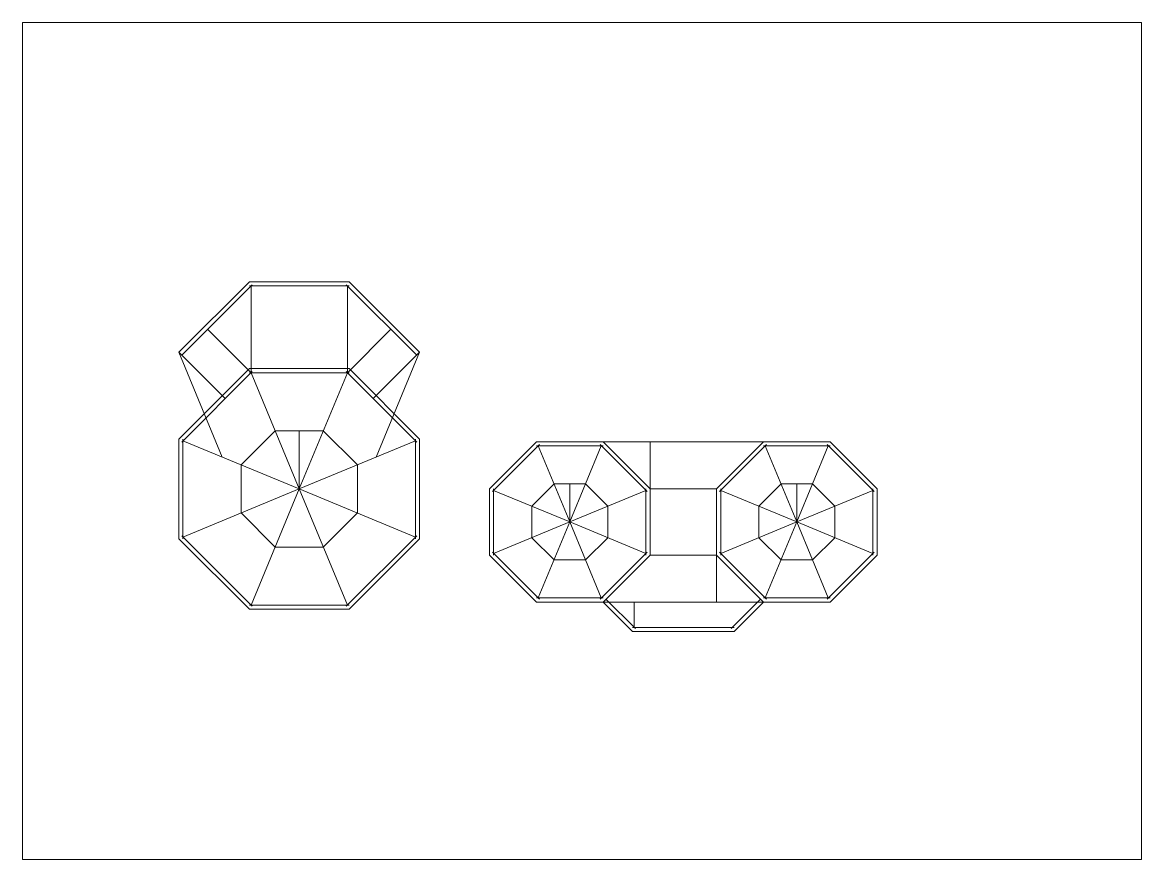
# Paper-space layout '8.5x11' of a CAD drawing. Header units: inches. Extents: x 0 to 10.6, y 0 to 7.9.
# The model-space entities are those that its viewports show. They can reach past a viewport. Long polylines and large blocks are cut down to what shows.
import ezdxf

# ---------------------------------------------------------------- set-up
doc = ezdxf.new("R2010")
doc.units = ezdxf.units.IN
doc.header["$LTSCALE"] = 0.5
doc.header["$MEASUREMENT"] = 0
doc.linetypes.add('CENTER', pattern=[2, 1.25, -0.25, 0.25, -0.25])
doc.layers.add('GRID', color=1, linetype='CENTER', lineweight=20)
doc.layers.add('WINDOWS', color=5, linetype='CONTINUOUS', lineweight=30)

msp = doc.modelspace()

# ---------------------------------------------------------------- linework, layer by layer
at = {"layer": 'GRID'}
for p, q in [((14880.63631, 3290.06124), (14778.81293, 3188.23786)), ((14884.87895, 3285.8186), (14783.05557, 3183.99522)), ((15024.63631, 3290.06124), (14880.63631, 3290.06124)), ((15024.63631, 3284.06124), (14880.63631, 3284.06124)), ((15122.21704, 3183.99522), (15020.39367, 3285.8186)), ((15126.45968, 3188.23786), (15024.63631, 3290.06124)), ((14841.52795, 3036.82295), (14778.81293, 3188.23041)), ((15063.74466, 3036.82295), (15126.45968, 3188.23041)), ((14880.63631, 3164.62374), (14778.81293, 3062.80036)), ((14884.87895, 3160.3811), (14783.05557, 3058.55772)), ((15024.63631, 3164.62374), (14880.63631, 3164.62374)), ((15024.63631, 3158.62374), (14880.63631, 3158.62374)), ((14883.12159, 3158.62374), (14952.63631, 2990.80036)), ((14952.63631, 2990.80036), (15022.15103, 3158.62374)), ((15122.21704, 3058.55772), (15020.39367, 3160.3811)), ((15126.45968, 3062.80036), (15024.63631, 3164.62374)), ((14868.72462, 3025.55772), (14917.87895, 3074.71205)), ((14917.87895, 3074.71205), (14987.39367, 3074.71205)), ((14952.63631, 2990.80036), (14952.63631, 3074.71205)), ((14987.39367, 3074.71205), (15036.548, 3025.55772)), ((14778.81293, 3062.80036), (14778.81293, 2918.80036)), ((14784.81293, 3062.80036), (14784.81293, 2918.80036)), ((14784.81293, 3060.31508), (14952.63631, 2990.80036)), ((15120.45968, 3060.31508), (14952.63631, 2990.80036)), ((15120.45968, 2918.80036), (15120.45968, 3062.80036)), ((15126.45968, 2918.80036), (15126.45968, 3062.80036)), ((15295.25411, 3058.99855), (15227.37185, 2991.1163)), ((15299.49675, 3054.75591), (15231.6145, 2986.87366)), ((15391.25411, 3058.99855), (15295.25411, 3058.99855)), ((15454.89372, 2986.87366), (15387.01147, 3054.75591)), ((15459.13636, 2991.1163), (15391.25411, 3058.99855)), ((15391.25411, 3058.99855), (15623.01861, 3058.99855)), ((15459.13636, 2991.1163), (15459.13636, 3058.99855)), ((15623.01861, 3058.99855), (15555.13636, 2991.1163)), ((15627.26125, 3054.75591), (15559.379, 2986.87366)), ((15719.01861, 3058.99855), (15623.01861, 3058.99855)), ((15782.65822, 2986.87366), (15714.77597, 3054.75591)), ((15786.90086, 2991.1163), (15719.01861, 3058.99855)), ((15391.25411, 3052.99855), (15295.25411, 3052.99855)), ((15297.73939, 3052.99855), (15343.25411, 2943.1163)), ((15388.76882, 3052.99855), (15343.25411, 2943.1163)), ((15719.01861, 3052.99855), (15623.01861, 3052.99855)), ((15625.50389, 3052.99855), (15671.01861, 2943.1163)), ((15716.53333, 3052.99855), (15671.01861, 2943.1163)), ((14868.72462, 2956.04301), (14868.72462, 3025.55772)), ((15036.548, 3025.55772), (15036.548, 2956.04301)), ((14952.63631, 2990.80036), (14784.81293, 2921.28565)), ((14883.12159, 2822.97699), (14952.63631, 2990.80036)), ((14952.63631, 2990.80036), (15022.15103, 2822.97699)), ((14952.63631, 2990.80036), (15120.45968, 2921.28565)), ((15227.37185, 2991.1163), (15227.37185, 2895.1163)), ((15233.37185, 2991.1163), (15233.37185, 2895.1163)), ((15288.31298, 2965.87366), (15320.49675, 2998.05742)), ((15320.49675, 2998.05742), (15366.01147, 2998.05742)), ((15343.25411, 2943.1163), (15343.25411, 2998.05742)), ((15366.01147, 2998.05742), (15398.19523, 2965.87366)), ((15453.13636, 2895.1163), (15453.13636, 2991.1163)), ((15459.13636, 2895.1163), (15459.13636, 2991.1163)), ((15459.13636, 2991.1163), (15555.13636, 2991.1163)), ((15459.13636, 2895.1163), (15459.13636, 2991.1163)), ((15555.13636, 2991.1163), (15555.13636, 2895.1163)), ((15555.13636, 2991.1163), (15555.13636, 2895.1163)), ((15561.13636, 2991.1163), (15561.13636, 2895.1163)), ((15616.07748, 2965.87366), (15648.26125, 2998.05742)), ((15648.26125, 2998.05742), (15693.77597, 2998.05742)), ((15671.01861, 2943.1163), (15671.01861, 2998.05742)), ((15693.77597, 2998.05742), (15725.95973, 2965.87366)), ((15780.90086, 2895.1163), (15780.90086, 2991.1163)), ((15786.90086, 2895.1163), (15786.90086, 2991.1163)), ((15786.90086, 2895.1163), (15786.90086, 2991.1163)), ((15233.37185, 2988.63102), (15343.25411, 2943.1163)), ((15453.13636, 2988.63102), (15343.25411, 2943.1163)), ((15561.13636, 2988.63102), (15671.01861, 2943.1163)), ((15780.90086, 2988.63102), (15671.01861, 2943.1163)), ((15288.31298, 2920.35894), (15288.31298, 2965.87366)), ((15398.19523, 2965.87366), (15398.19523, 2920.35894)), ((15616.07748, 2920.35894), (15616.07748, 2965.87366)), ((15725.95973, 2965.87366), (15725.95973, 2920.35894)), ((14917.87895, 2906.88868), (14868.72462, 2956.04301)), ((15036.548, 2956.04301), (14987.39367, 2906.88868)), ((15343.25411, 2943.1163), (15233.37185, 2897.60158)), ((15343.25411, 2943.1163), (15297.73939, 2833.23405)), ((15343.25411, 2943.1163), (15388.76882, 2833.23405)), ((15343.25411, 2943.1163), (15453.13636, 2897.60158)), ((15671.01861, 2943.1163), (15561.13636, 2897.60158)), ((15671.01861, 2943.1163), (15625.50389, 2833.23405)), ((15671.01861, 2943.1163), (15716.53333, 2833.23405)), ((15671.01861, 2943.1163), (15780.90086, 2897.60158)), ((14778.81293, 2918.80036), (14880.63631, 2816.97699)), ((14783.05557, 2923.04301), (14884.87895, 2821.21963)), ((15020.39367, 2821.21963), (15122.21704, 2923.04301)), ((15024.63631, 2816.97699), (15126.45968, 2918.80036)), ((15320.49675, 2888.17517), (15288.31298, 2920.35894)), ((15398.19523, 2920.35894), (15366.01147, 2888.17517)), ((15648.26125, 2888.17517), (15616.07748, 2920.35894)), ((15725.95973, 2920.35894), (15693.77597, 2888.17517)), ((14987.39367, 2906.88868), (14917.87895, 2906.88868)), ((15227.37185, 2895.1163), (15295.25411, 2827.23405)), ((15231.6145, 2899.35894), (15299.49675, 2831.47669)), ((15387.01147, 2831.47669), (15454.89372, 2899.35894)), ((15391.25411, 2827.23405), (15459.13636, 2895.1163)), ((15555.13636, 2895.1163), (15459.13636, 2895.1163)), ((15555.13636, 2895.1163), (15623.01861, 2827.23405)), ((15555.13636, 2895.1163), (15555.13636, 2827.23405)), ((15559.379, 2899.35894), (15627.26125, 2831.47669)), ((15714.77597, 2831.47669), (15782.65822, 2899.35894)), ((15719.01861, 2827.23405), (15786.90086, 2895.1163)), ((15366.01147, 2888.17517), (15320.49675, 2888.17517)), ((15693.77597, 2888.17517), (15648.26125, 2888.17517)), ((15295.25411, 2833.23405), (15391.25411, 2833.23405)), ((15437.92315, 2789.05028), (15395.49675, 2831.47669)), ((15576.34956, 2789.05028), (15618.77597, 2831.47669)), ((15623.01861, 2833.23405), (15719.01861, 2833.23405)), ((14880.63631, 2822.97699), (15024.63631, 2822.97699)), ((14880.63631, 2816.97699), (15024.63631, 2816.97699)), ((15295.25411, 2827.23405), (15391.25411, 2827.23405)), ((15433.68051, 2784.80764), (15391.25411, 2827.23405)), ((15391.25411, 2827.23405), (15623.01861, 2827.23405)), ((15436.16579, 2790.80764), (15436.16579, 2827.23405)), ((15580.5922, 2784.80764), (15623.01861, 2827.23405)), ((15623.01861, 2827.23405), (15719.01861, 2827.23405)), ((15433.68051, 2790.80764), (15580.5922, 2790.80764)), ((15433.68051, 2784.80764), (15580.5922, 2784.80764))]:
    msp.add_line(p, q, dxfattribs=at)
at = {"layer": 'GRID', "linetype": 'Continuous', "ltscale": 25}
for p, q in [((14883.12159, 3284.06124), (14883.12159, 3158.62374)), ((15022.15103, 3284.06124), (15022.15103, 3158.62374)), ((14883.12159, 3158.62374), (14820.40284, 3221.34249)), ((15022.15103, 3158.62374), (15084.86978, 3221.34249)), ((14778.81293, 3188.23041), (14845.77059, 3121.27275)), ((15126.45968, 3188.23786), (15059.49829, 3121.27647))]:
    msp.add_line(p, q, dxfattribs=at)

psp = doc.layouts.new('8.5x11')

# ---------------------------------------------------------------- viewports
at = {"layer": 'WINDOWS', "linetype": 'Continuous', "lineweight": 25, "ltscale": 25}
psp.add_viewport(center=(5.302, 3.969), size=(10.604, 7.9375), view_center_point=(15360.89224, 3060.06028), view_height=1209.5357989, dxfattribs=at)

doc.saveas('drawing.dxf')
